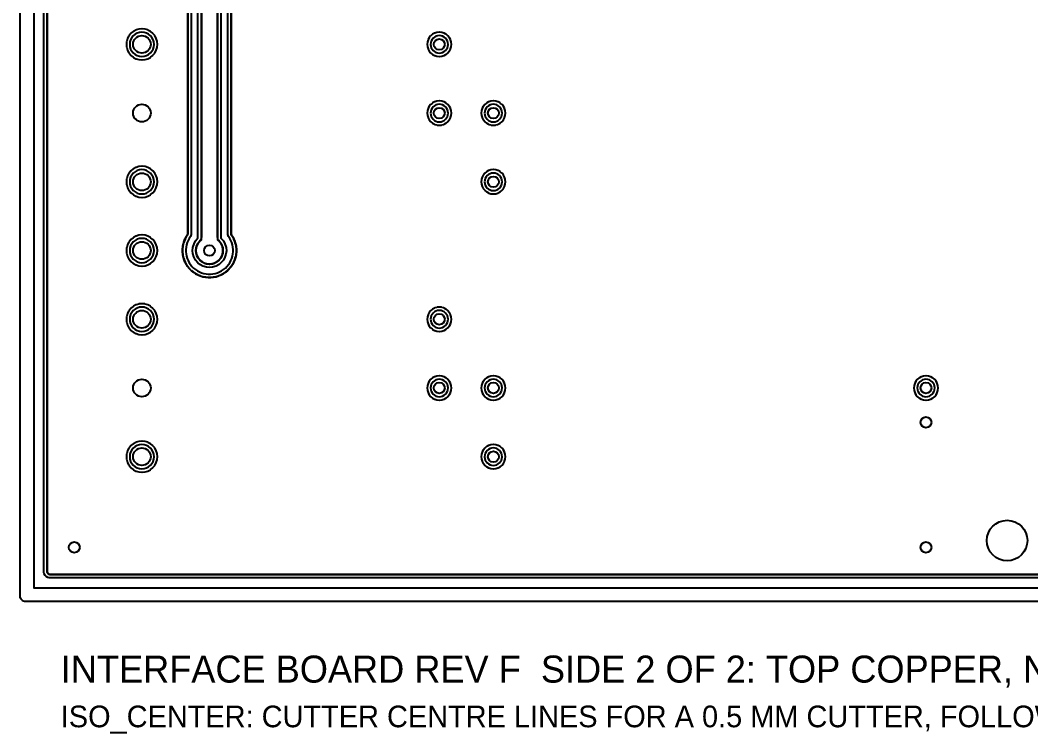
# Model space of a CAD drawing. Header units: millimetres. Extents: x -1 to 352, y -11 to 96.
# Drawn here: x -1 to 73.8, y -10.8 to 42 of the extents above; entities that cross this region are included whole.
import ezdxf
from ezdxf.enums import TextEntityAlignment as Align

# ---------------------------------------------------------------- set-up
doc = ezdxf.new("R2010")
doc.units = ezdxf.units.MM
for name, color, linetype in [('ALIGN_3P0', 6, 'CONTINUOUS'), ('CLEAR_POCKET', 8, 'CONTINUOUS'), ('COPPER_REF', 9, 'CONTINUOUS'), ('DRILL_0P8', 5, 'CONTINUOUS'), ('DRILL_1P3', 5, 'CONTINUOUS'), ('ISO_CENTER', 1, 'CONTINUOUS'), ('NOTES', 2, 'CONTINUOUS'), ('OUTLINE', 7, 'CONTINUOUS')]:
    doc.layers.add(name, color=color, linetype=linetype)

msp = doc.modelspace()

# ---------------------------------------------------------------- linework, layer by layer
at = {"layer": 'ALIGN_3P0'}
msp.add_circle((72, 3.5), 1.5, dxfattribs=at)
at = {"layer": 'CLEAR_POCKET'}
for points in [[(144.6, -1), (-0.6, -1), (-0.678, -0.992), (-0.753, -0.97), (-0.822, -0.933), (-0.883, -0.883), (-0.933, -0.822), (-0.97, -0.753), (-0.992, -0.678), (-1, -0.6), (-1, 94.6), (-0.992, 94.678), (-0.97, 94.753), (-0.933, 94.822), (-0.883, 94.883), (-0.822, 94.933), (-0.753, 94.97), (-0.678, 94.992), (-0.6, 95), (107.41, 95)], [(1, 92.79), (1, 1.21), (1.001, 1.19), (1.002, 1.181), (1.01, 1.142), (1.024, 1.106), (1.046, 1.074), (1.074, 1.046), (1.106, 1.024), (1.142, 1.01), (1.181, 1.002), (1.19, 1.001), (1.21, 1), (142.79, 1)], [(12.4, 44.283), (12.4, 25.917), (12.392, 25.839), (12.37, 25.764), (12.333, 25.695), (12.283, 25.634), (12.28, 25.632), (12.181, 25.511), (12.159, 25.478), (12.085, 25.34), (12.07, 25.304), (12.025, 25.154), (12.017, 25.116), (12.002, 24.96), (12.002, 24.92), (12.017, 24.764), (12.025, 24.726), (12.07, 24.576), (12.085, 24.54), (12.159, 24.402), (12.181, 24.369), (12.28, 24.248), (12.308, 24.22), (12.429, 24.121), (12.462, 24.099), (12.6, 24.025), (12.636, 24.01), (12.786, 23.965), (12.824, 23.957), (12.98, 23.942), (13.02, 23.942), (13.176, 23.957), (13.214, 23.965), (13.364, 24.01), (13.4, 24.025), (13.538, 24.099), (13.571, 24.121), (13.692, 24.22), (13.72, 24.248), (13.819, 24.369), (13.841, 24.402), (13.915, 24.54), (13.93, 24.576), (13.975, 24.726), (13.983, 24.764), (13.998, 24.92), (13.998, 24.96), (13.983, 25.116), (13.975, 25.154), (13.93, 25.304), (13.915, 25.34), (13.841, 25.478), (13.819, 25.511), (13.72, 25.632), (13.717, 25.634), (13.667, 25.695), (13.63, 25.764), (13.608, 25.839), (13.6, 25.917), (13.6, 44.283)], [(14.6, 43.993), (14.6, 26.207), (14.601, 26.188), (14.602, 26.178), (14.61, 26.14), (14.624, 26.103), (14.629, 26.095), (14.639, 26.078), (14.702, 25.983), (14.723, 25.95), (14.797, 25.811), (14.813, 25.776), (14.873, 25.631), (14.887, 25.594), (14.932, 25.444), (14.942, 25.406), (14.972, 25.252), (14.978, 25.214), (14.993, 25.058), (14.995, 25.018), (14.995, 24.862), (14.993, 24.822), (14.978, 24.666), (14.972, 24.628), (14.942, 24.474), (14.932, 24.436), (14.887, 24.286), (14.873, 24.249), (14.813, 24.104), (14.797, 24.069), (14.723, 23.93), (14.702, 23.897), (14.615, 23.766), (14.592, 23.735), (14.493, 23.614), (14.466, 23.585), (14.355, 23.474), (14.326, 23.447), (14.205, 23.348), (14.174, 23.325), (14.043, 23.238), (14.01, 23.217), (13.871, 23.143), (13.836, 23.127), (13.691, 23.067), (13.654, 23.053), (13.504, 23.008), (13.466, 22.998), (13.312, 22.968), (13.274, 22.962), (13.118, 22.947), (13.078, 22.945), (12.922, 22.945), (12.882, 22.947), (12.726, 22.962), (12.688, 22.968), (12.534, 22.998), (12.496, 23.008), (12.346, 23.053), (12.309, 23.067), (12.164, 23.127), (12.129, 23.143), (11.99, 23.217), (11.957, 23.238), (11.826, 23.325), (11.795, 23.348), (11.674, 23.447), (11.645, 23.474), (11.534, 23.585), (11.507, 23.614), (11.408, 23.735), (11.385, 23.766), (11.298, 23.897), (11.277, 23.93), (11.203, 24.069), (11.187, 24.104), (11.127, 24.249), (11.113, 24.286), (11.068, 24.436), (11.058, 24.474), (11.028, 24.628), (11.022, 24.666), (11.007, 24.822), (11.005, 24.862), (11.005, 25.018), (11.007, 25.058), (11.022, 25.214), (11.028, 25.252), (11.058, 25.406), (11.068, 25.444), (11.113, 25.594), (11.127, 25.631), (11.187, 25.776), (11.203, 25.811), (11.277, 25.95), (11.298, 25.983), (11.361, 26.078), (11.371, 26.095), (11.376, 26.103), (11.39, 26.14), (11.398, 26.178), (11.399, 26.188), (11.4, 26.207), (11.4, 43.993)]]:
    msp.add_lwpolyline(points, dxfattribs=at)
at = {"layer": 'COPPER_REF'}
for points in [[(142.8, 1), (1.2, 1), (1.161, 1.004), (1.123, 1.015), (1.089, 1.034), (1.059, 1.059), (1.034, 1.089), (1.015, 1.123), (1.004, 1.161), (1, 1.2), (1, 92.8), (1.004, 92.839), (1.015, 92.877), (1.034, 92.911), (1.059, 92.941), (1.089, 92.966), (1.123, 92.985), (1.161, 92.996), (1.2, 93), (106.61, 93)], [(13.6, 44.465), (13.6, 25.735), (13.707, 25.647), (13.831, 25.496), (13.924, 25.323), (13.981, 25.135), (14, 24.94), (13.981, 24.745), (13.924, 24.557), (13.831, 24.384), (13.707, 24.233), (13.556, 24.109), (13.383, 24.016), (13.195, 23.959), (13, 23.94), (12.805, 23.959), (12.617, 24.016), (12.444, 24.109), (12.293, 24.233), (12.169, 24.384), (12.076, 24.557), (12.019, 24.745), (12, 24.94), (12.019, 25.135), (12.076, 25.323), (12.169, 25.496), (12.293, 25.647), (12.4, 25.735), (12.4, 44.465)], [(11.4, 44.003), (11.4, 26.197), (11.396, 26.158), (11.385, 26.121), (11.366, 26.086), (11.289, 25.971), (11.284, 25.963), (11.197, 25.798), (11.192, 25.79), (11.121, 25.618), (11.118, 25.608), (11.064, 25.43), (11.061, 25.421), (11.025, 25.238), (11.024, 25.228), (11.005, 25.043), (11.005, 25.033), (11.005, 24.847), (11.005, 24.837), (11.024, 24.652), (11.025, 24.642), (11.061, 24.459), (11.064, 24.45), (11.118, 24.272), (11.121, 24.262), (11.192, 24.09), (11.197, 24.082), (11.284, 23.917), (11.289, 23.909), (11.393, 23.754), (11.399, 23.746), (11.517, 23.602), (11.523, 23.595), (11.655, 23.463), (11.662, 23.457), (11.806, 23.339), (11.814, 23.333), (11.969, 23.229), (11.977, 23.224), (12.142, 23.137), (12.15, 23.132), (12.322, 23.061), (12.332, 23.058), (12.51, 23.004), (12.519, 23.001), (12.702, 22.965), (12.712, 22.964), (12.897, 22.945), (12.907, 22.945), (13.093, 22.945), (13.103, 22.945), (13.288, 22.964), (13.298, 22.965), (13.481, 23.001), (13.49, 23.004), (13.668, 23.058), (13.678, 23.061), (13.85, 23.132), (13.858, 23.137), (14.023, 23.224), (14.031, 23.229), (14.186, 23.333), (14.194, 23.339), (14.338, 23.457), (14.345, 23.463), (14.477, 23.595), (14.483, 23.602), (14.601, 23.746), (14.607, 23.754), (14.711, 23.909), (14.716, 23.917), (14.803, 24.082), (14.808, 24.09), (14.879, 24.262), (14.882, 24.272), (14.936, 24.45), (14.939, 24.459), (14.975, 24.642), (14.976, 24.652), (14.995, 24.837), (14.995, 24.847), (14.995, 25.033), (14.995, 25.043), (14.976, 25.228), (14.975, 25.238), (14.939, 25.421), (14.936, 25.43), (14.882, 25.608), (14.879, 25.618), (14.808, 25.79), (14.803, 25.798), (14.716, 25.963), (14.711, 25.971), (14.634, 26.086), (14.615, 26.121), (14.604, 26.158), (14.6, 26.197), (14.6, 44.003)]]:
    msp.add_lwpolyline(points, dxfattribs=at)
for points in [[(7.353, 39.23), (7.37, 39.219), (7.551, 39.122), (7.569, 39.115), (7.766, 39.055), (7.785, 39.051), (7.99, 39.031), (8.01, 39.031), (8.215, 39.051), (8.234, 39.055), (8.431, 39.115), (8.449, 39.122), (8.63, 39.219), (8.647, 39.23), (8.806, 39.361), (8.819, 39.374), (8.95, 39.533), (8.961, 39.55), (9.058, 39.731), (9.065, 39.749), (9.125, 39.946), (9.129, 39.965), (9.149, 40.17), (9.149, 40.19), (9.129, 40.395), (9.125, 40.414), (9.065, 40.611), (9.058, 40.629), (8.961, 40.81), (8.95, 40.827), (8.819, 40.986), (8.806, 40.999), (8.647, 41.13), (8.63, 41.141), (8.449, 41.238), (8.431, 41.245), (8.234, 41.305), (8.215, 41.309), (8.01, 41.329), (7.99, 41.329), (7.785, 41.309), (7.766, 41.305), (7.569, 41.245), (7.551, 41.238), (7.37, 41.141), (7.353, 41.13), (7.194, 40.999), (7.181, 40.986), (7.05, 40.827), (7.039, 40.81), (6.942, 40.629), (6.935, 40.611), (6.875, 40.414), (6.871, 40.395), (6.851, 40.19), (6.851, 40.17), (6.871, 39.965), (6.875, 39.946), (6.935, 39.749), (6.942, 39.731), (7.039, 39.55), (7.05, 39.533), (7.181, 39.374), (7.194, 39.361)], [(29.492, 39.438), (29.509, 39.427), (29.647, 39.353), (29.665, 39.346), (29.815, 39.3), (29.834, 39.296), (29.99, 39.281), (30.01, 39.281), (30.166, 39.296), (30.185, 39.3), (30.335, 39.346), (30.353, 39.353), (30.491, 39.427), (30.508, 39.438), (30.629, 39.537), (30.643, 39.551), (30.742, 39.672), (30.753, 39.689), (30.827, 39.827), (30.834, 39.845), (30.88, 39.995), (30.884, 40.014), (30.899, 40.17), (30.899, 40.19), (30.884, 40.346), (30.88, 40.365), (30.834, 40.515), (30.827, 40.533), (30.753, 40.671), (30.742, 40.688), (30.643, 40.809), (30.629, 40.823), (30.508, 40.922), (30.491, 40.933), (30.353, 41.007), (30.335, 41.014), (30.185, 41.06), (30.166, 41.064), (30.01, 41.079), (29.99, 41.079), (29.834, 41.064), (29.815, 41.06), (29.665, 41.014), (29.647, 41.007), (29.509, 40.933), (29.492, 40.922), (29.371, 40.823), (29.357, 40.809), (29.258, 40.688), (29.247, 40.671), (29.173, 40.533), (29.166, 40.515), (29.12, 40.365), (29.116, 40.346), (29.101, 40.19), (29.101, 40.17), (29.116, 40.014), (29.12, 39.995), (29.166, 39.845), (29.173, 39.827), (29.247, 39.689), (29.258, 39.672), (29.357, 39.551), (29.371, 39.537)], [(29.647, 34.273), (29.665, 34.266), (29.815, 34.22), (29.834, 34.216), (29.99, 34.201), (30.01, 34.201), (30.166, 34.216), (30.185, 34.22), (30.335, 34.266), (30.353, 34.273), (30.491, 34.347), (30.508, 34.358), (30.629, 34.457), (30.643, 34.471), (30.742, 34.592), (30.753, 34.609), (30.827, 34.747), (30.834, 34.765), (30.88, 34.915), (30.884, 34.934), (30.899, 35.09), (30.899, 35.11), (30.884, 35.266), (30.88, 35.285), (30.834, 35.435), (30.827, 35.453), (30.753, 35.591), (30.742, 35.608), (30.643, 35.729), (30.629, 35.743), (30.508, 35.842), (30.491, 35.853), (30.353, 35.927), (30.335, 35.934), (30.185, 35.98), (30.166, 35.984), (30.01, 35.999), (29.99, 35.999), (29.834, 35.984), (29.815, 35.98), (29.665, 35.934), (29.647, 35.927), (29.509, 35.853), (29.492, 35.842), (29.371, 35.743), (29.357, 35.729), (29.258, 35.608), (29.247, 35.591), (29.173, 35.453), (29.166, 35.435), (29.12, 35.285), (29.116, 35.266), (29.101, 35.11), (29.101, 35.09), (29.116, 34.934), (29.12, 34.915), (29.166, 34.765), (29.173, 34.747), (29.247, 34.609), (29.258, 34.592), (29.357, 34.471), (29.371, 34.457), (29.492, 34.358), (29.509, 34.347)], [(33.492, 34.358), (33.509, 34.347), (33.647, 34.273), (33.665, 34.266), (33.815, 34.22), (33.834, 34.216), (33.99, 34.201), (34.01, 34.201), (34.166, 34.216), (34.185, 34.22), (34.335, 34.266), (34.353, 34.273), (34.491, 34.347), (34.508, 34.358), (34.629, 34.457), (34.643, 34.471), (34.742, 34.592), (34.753, 34.609), (34.827, 34.747), (34.834, 34.765), (34.88, 34.915), (34.884, 34.934), (34.899, 35.09), (34.899, 35.11), (34.884, 35.266), (34.88, 35.285), (34.834, 35.435), (34.827, 35.453), (34.753, 35.591), (34.742, 35.608), (34.643, 35.729), (34.629, 35.743), (34.508, 35.842), (34.491, 35.853), (34.353, 35.927), (34.335, 35.934), (34.185, 35.98), (34.166, 35.984), (34.01, 35.999), (33.99, 35.999), (33.834, 35.984), (33.815, 35.98), (33.665, 35.934), (33.647, 35.927), (33.509, 35.853), (33.492, 35.842), (33.371, 35.743), (33.357, 35.729), (33.258, 35.608), (33.247, 35.591), (33.173, 35.453), (33.166, 35.435), (33.12, 35.285), (33.116, 35.266), (33.101, 35.11), (33.101, 35.09), (33.116, 34.934), (33.12, 34.915), (33.166, 34.765), (33.173, 34.747), (33.247, 34.609), (33.258, 34.592), (33.357, 34.471), (33.371, 34.457)], [(7.551, 28.962), (7.569, 28.955), (7.766, 28.895), (7.785, 28.891), (7.99, 28.871), (8.01, 28.871), (8.215, 28.891), (8.234, 28.895), (8.431, 28.955), (8.449, 28.962), (8.63, 29.059), (8.647, 29.07), (8.806, 29.201), (8.819, 29.214), (8.95, 29.373), (8.961, 29.39), (9.058, 29.571), (9.065, 29.589), (9.125, 29.786), (9.129, 29.805), (9.149, 30.01), (9.149, 30.03), (9.129, 30.235), (9.125, 30.254), (9.065, 30.451), (9.058, 30.469), (8.961, 30.65), (8.95, 30.667), (8.819, 30.826), (8.806, 30.839), (8.647, 30.97), (8.63, 30.981), (8.449, 31.078), (8.431, 31.085), (8.234, 31.145), (8.215, 31.149), (8.01, 31.169), (7.99, 31.169), (7.785, 31.149), (7.766, 31.145), (7.569, 31.085), (7.551, 31.078), (7.37, 30.981), (7.353, 30.97), (7.194, 30.839), (7.181, 30.826), (7.05, 30.667), (7.039, 30.65), (6.942, 30.469), (6.935, 30.451), (6.875, 30.254), (6.871, 30.235), (6.851, 30.03), (6.851, 30.01), (6.871, 29.805), (6.875, 29.786), (6.935, 29.589), (6.942, 29.571), (7.039, 29.39), (7.05, 29.373), (7.181, 29.214), (7.194, 29.201), (7.353, 29.07), (7.37, 29.059)], [(33.492, 29.278), (33.509, 29.267), (33.647, 29.193), (33.665, 29.186), (33.815, 29.14), (33.834, 29.136), (33.99, 29.121), (34.01, 29.121), (34.166, 29.136), (34.185, 29.14), (34.335, 29.186), (34.353, 29.193), (34.491, 29.267), (34.508, 29.278), (34.629, 29.377), (34.643, 29.391), (34.742, 29.512), (34.753, 29.529), (34.827, 29.667), (34.834, 29.685), (34.88, 29.835), (34.884, 29.854), (34.899, 30.01), (34.899, 30.03), (34.884, 30.186), (34.88, 30.205), (34.834, 30.355), (34.827, 30.373), (34.753, 30.511), (34.742, 30.528), (34.643, 30.649), (34.629, 30.663), (34.508, 30.762), (34.491, 30.773), (34.353, 30.847), (34.335, 30.854), (34.185, 30.9), (34.166, 30.904), (34.01, 30.919), (33.99, 30.919), (33.834, 30.904), (33.815, 30.9), (33.665, 30.854), (33.647, 30.847), (33.509, 30.773), (33.492, 30.762), (33.371, 30.663), (33.357, 30.649), (33.258, 30.528), (33.247, 30.511), (33.173, 30.373), (33.166, 30.355), (33.12, 30.205), (33.116, 30.186), (33.101, 30.03), (33.101, 30.01), (33.116, 29.854), (33.12, 29.835), (33.166, 29.685), (33.173, 29.667), (33.247, 29.529), (33.258, 29.512), (33.357, 29.391), (33.371, 29.377)], [(7.551, 23.882), (7.569, 23.875), (7.766, 23.815), (7.785, 23.811), (7.99, 23.791), (8.01, 23.791), (8.215, 23.811), (8.234, 23.815), (8.431, 23.875), (8.449, 23.882), (8.63, 23.979), (8.647, 23.99), (8.806, 24.121), (8.819, 24.134), (8.95, 24.293), (8.961, 24.31), (9.058, 24.491), (9.065, 24.509), (9.125, 24.706), (9.129, 24.725), (9.149, 24.93), (9.149, 24.95), (9.129, 25.155), (9.125, 25.174), (9.065, 25.371), (9.058, 25.389), (8.961, 25.57), (8.95, 25.587), (8.819, 25.746), (8.806, 25.759), (8.647, 25.89), (8.63, 25.901), (8.449, 25.998), (8.431, 26.005), (8.234, 26.065), (8.215, 26.069), (8.01, 26.089), (7.99, 26.089), (7.785, 26.069), (7.766, 26.065), (7.569, 26.005), (7.551, 25.998), (7.37, 25.901), (7.353, 25.89), (7.194, 25.759), (7.181, 25.746), (7.05, 25.587), (7.039, 25.57), (6.942, 25.389), (6.935, 25.371), (6.875, 25.174), (6.871, 25.155), (6.851, 24.95), (6.851, 24.93), (6.871, 24.725), (6.875, 24.706), (6.935, 24.509), (6.942, 24.491), (7.039, 24.31), (7.05, 24.293), (7.181, 24.134), (7.194, 24.121), (7.353, 23.99), (7.37, 23.979)], [(7.551, 18.802), (7.569, 18.795), (7.766, 18.735), (7.785, 18.731), (7.99, 18.711), (8.01, 18.711), (8.215, 18.731), (8.234, 18.735), (8.431, 18.795), (8.449, 18.802), (8.63, 18.899), (8.647, 18.91), (8.806, 19.041), (8.819, 19.054), (8.95, 19.213), (8.961, 19.23), (9.058, 19.411), (9.065, 19.429), (9.125, 19.626), (9.129, 19.645), (9.149, 19.85), (9.149, 19.87), (9.129, 20.075), (9.125, 20.094), (9.065, 20.291), (9.058, 20.309), (8.961, 20.49), (8.95, 20.507), (8.819, 20.666), (8.806, 20.679), (8.647, 20.81), (8.63, 20.821), (8.449, 20.918), (8.431, 20.925), (8.234, 20.985), (8.215, 20.989), (8.01, 21.009), (7.99, 21.009), (7.785, 20.989), (7.766, 20.985), (7.569, 20.925), (7.551, 20.918), (7.37, 20.821), (7.353, 20.81), (7.194, 20.679), (7.181, 20.666), (7.05, 20.507), (7.039, 20.49), (6.942, 20.309), (6.935, 20.291), (6.875, 20.094), (6.871, 20.075), (6.851, 19.87), (6.851, 19.85), (6.871, 19.645), (6.875, 19.626), (6.935, 19.429), (6.942, 19.411), (7.039, 19.23), (7.05, 19.213), (7.181, 19.054), (7.194, 19.041), (7.353, 18.91), (7.37, 18.899)], [(29.647, 19.033), (29.665, 19.026), (29.815, 18.98), (29.834, 18.976), (29.99, 18.961), (30.01, 18.961), (30.166, 18.976), (30.185, 18.98), (30.335, 19.026), (30.353, 19.033), (30.491, 19.107), (30.508, 19.118), (30.629, 19.217), (30.643, 19.231), (30.742, 19.352), (30.753, 19.369), (30.827, 19.507), (30.834, 19.525), (30.88, 19.675), (30.884, 19.694), (30.899, 19.85), (30.899, 19.87), (30.884, 20.026), (30.88, 20.045), (30.834, 20.195), (30.827, 20.213), (30.753, 20.351), (30.742, 20.368), (30.643, 20.489), (30.629, 20.503), (30.508, 20.602), (30.491, 20.613), (30.353, 20.687), (30.335, 20.694), (30.185, 20.74), (30.166, 20.744), (30.01, 20.759), (29.99, 20.759), (29.834, 20.744), (29.815, 20.74), (29.665, 20.694), (29.647, 20.687), (29.509, 20.613), (29.492, 20.602), (29.371, 20.503), (29.357, 20.489), (29.258, 20.368), (29.247, 20.351), (29.173, 20.213), (29.166, 20.195), (29.12, 20.045), (29.116, 20.026), (29.101, 19.87), (29.101, 19.85), (29.116, 19.694), (29.12, 19.675), (29.166, 19.525), (29.173, 19.507), (29.247, 19.369), (29.258, 19.352), (29.357, 19.231), (29.371, 19.217), (29.492, 19.118), (29.509, 19.107)], [(29.647, 13.953), (29.665, 13.946), (29.815, 13.9), (29.834, 13.896), (29.99, 13.881), (30.01, 13.881), (30.166, 13.896), (30.185, 13.9), (30.335, 13.946), (30.353, 13.953), (30.491, 14.027), (30.508, 14.038), (30.629, 14.137), (30.643, 14.151), (30.742, 14.272), (30.753, 14.289), (30.827, 14.427), (30.834, 14.445), (30.88, 14.595), (30.884, 14.614), (30.899, 14.77), (30.899, 14.79), (30.884, 14.946), (30.88, 14.965), (30.834, 15.115), (30.827, 15.133), (30.753, 15.271), (30.742, 15.288), (30.643, 15.409), (30.629, 15.423), (30.508, 15.522), (30.491, 15.533), (30.353, 15.607), (30.335, 15.614), (30.185, 15.66), (30.166, 15.664), (30.01, 15.679), (29.99, 15.679), (29.834, 15.664), (29.815, 15.66), (29.665, 15.614), (29.647, 15.607), (29.509, 15.533), (29.492, 15.522), (29.371, 15.423), (29.357, 15.409), (29.258, 15.288), (29.247, 15.271), (29.173, 15.133), (29.166, 15.115), (29.12, 14.965), (29.116, 14.946), (29.101, 14.79), (29.101, 14.77), (29.116, 14.614), (29.12, 14.595), (29.166, 14.445), (29.173, 14.427), (29.247, 14.289), (29.258, 14.272), (29.357, 14.151), (29.371, 14.137), (29.492, 14.038), (29.509, 14.027)], [(33.492, 14.038), (33.509, 14.027), (33.647, 13.953), (33.665, 13.946), (33.815, 13.9), (33.834, 13.896), (33.99, 13.881), (34.01, 13.881), (34.166, 13.896), (34.185, 13.9), (34.335, 13.946), (34.353, 13.953), (34.491, 14.027), (34.508, 14.038), (34.629, 14.137), (34.643, 14.151), (34.742, 14.272), (34.753, 14.289), (34.827, 14.427), (34.834, 14.445), (34.88, 14.595), (34.884, 14.614), (34.899, 14.77), (34.899, 14.79), (34.884, 14.946), (34.88, 14.965), (34.834, 15.115), (34.827, 15.133), (34.753, 15.271), (34.742, 15.288), (34.643, 15.409), (34.629, 15.423), (34.508, 15.522), (34.491, 15.533), (34.353, 15.607), (34.335, 15.614), (34.185, 15.66), (34.166, 15.664), (34.01, 15.679), (33.99, 15.679), (33.834, 15.664), (33.815, 15.66), (33.665, 15.614), (33.647, 15.607), (33.509, 15.533), (33.492, 15.522), (33.371, 15.423), (33.357, 15.409), (33.258, 15.288), (33.247, 15.271), (33.173, 15.133), (33.166, 15.115), (33.12, 14.965), (33.116, 14.946), (33.101, 14.79), (33.101, 14.77), (33.116, 14.614), (33.12, 14.595), (33.166, 14.445), (33.173, 14.427), (33.247, 14.289), (33.258, 14.272), (33.357, 14.151), (33.371, 14.137)], [(65.647, 13.953), (65.665, 13.946), (65.815, 13.9), (65.834, 13.896), (65.99, 13.881), (66.01, 13.881), (66.166, 13.896), (66.185, 13.9), (66.335, 13.946), (66.353, 13.953), (66.491, 14.027), (66.508, 14.038), (66.629, 14.137), (66.643, 14.151), (66.742, 14.272), (66.753, 14.289), (66.827, 14.427), (66.834, 14.445), (66.88, 14.595), (66.884, 14.614), (66.899, 14.77), (66.899, 14.79), (66.884, 14.946), (66.88, 14.965), (66.834, 15.115), (66.827, 15.133), (66.753, 15.271), (66.742, 15.288), (66.643, 15.409), (66.629, 15.423), (66.508, 15.522), (66.491, 15.533), (66.353, 15.607), (66.335, 15.614), (66.185, 15.66), (66.166, 15.664), (66.01, 15.679), (65.99, 15.679), (65.834, 15.664), (65.815, 15.66), (65.665, 15.614), (65.647, 15.607), (65.509, 15.533), (65.492, 15.522), (65.371, 15.423), (65.357, 15.409), (65.258, 15.288), (65.247, 15.271), (65.173, 15.133), (65.166, 15.115), (65.12, 14.965), (65.116, 14.946), (65.101, 14.79), (65.101, 14.77), (65.116, 14.614), (65.12, 14.595), (65.166, 14.445), (65.173, 14.427), (65.247, 14.289), (65.258, 14.272), (65.357, 14.151), (65.371, 14.137), (65.492, 14.038), (65.509, 14.027)], [(7.551, 8.642), (7.569, 8.635), (7.766, 8.575), (7.785, 8.571), (7.99, 8.551), (8.01, 8.551), (8.215, 8.571), (8.234, 8.575), (8.431, 8.635), (8.449, 8.642), (8.63, 8.739), (8.647, 8.75), (8.806, 8.881), (8.819, 8.894), (8.95, 9.053), (8.961, 9.07), (9.058, 9.251), (9.065, 9.269), (9.125, 9.466), (9.129, 9.485), (9.149, 9.69), (9.149, 9.71), (9.129, 9.915), (9.125, 9.934), (9.065, 10.131), (9.058, 10.149), (8.961, 10.33), (8.95, 10.347), (8.819, 10.506), (8.806, 10.519), (8.647, 10.65), (8.63, 10.661), (8.449, 10.758), (8.431, 10.765), (8.234, 10.825), (8.215, 10.829), (8.01, 10.849), (7.99, 10.849), (7.785, 10.829), (7.766, 10.825), (7.569, 10.765), (7.551, 10.758), (7.37, 10.661), (7.353, 10.65), (7.194, 10.519), (7.181, 10.506), (7.05, 10.347), (7.039, 10.33), (6.942, 10.149), (6.935, 10.131), (6.875, 9.934), (6.871, 9.915), (6.851, 9.71), (6.851, 9.69), (6.871, 9.485), (6.875, 9.466), (6.935, 9.269), (6.942, 9.251), (7.039, 9.07), (7.05, 9.053), (7.181, 8.894), (7.194, 8.881), (7.353, 8.75), (7.37, 8.739)], [(33.357, 9.071), (33.371, 9.057), (33.492, 8.958), (33.509, 8.947), (33.647, 8.873), (33.665, 8.866), (33.815, 8.82), (33.834, 8.816), (33.99, 8.801), (34.01, 8.801), (34.166, 8.816), (34.185, 8.82), (34.335, 8.866), (34.353, 8.873), (34.491, 8.947), (34.508, 8.958), (34.629, 9.057), (34.643, 9.071), (34.742, 9.192), (34.753, 9.209), (34.827, 9.347), (34.834, 9.365), (34.88, 9.515), (34.884, 9.534), (34.899, 9.69), (34.899, 9.71), (34.884, 9.866), (34.88, 9.885), (34.834, 10.035), (34.827, 10.053), (34.753, 10.191), (34.742, 10.208), (34.643, 10.329), (34.629, 10.343), (34.508, 10.442), (34.491, 10.453), (34.353, 10.527), (34.335, 10.534), (34.185, 10.58), (34.166, 10.584), (34.01, 10.599), (33.99, 10.599), (33.834, 10.584), (33.815, 10.58), (33.665, 10.534), (33.647, 10.527), (33.509, 10.453), (33.492, 10.442), (33.371, 10.343), (33.357, 10.329), (33.258, 10.208), (33.247, 10.191), (33.173, 10.053), (33.166, 10.035), (33.12, 9.885), (33.116, 9.866), (33.101, 9.71), (33.101, 9.69), (33.116, 9.534), (33.12, 9.515), (33.166, 9.365), (33.173, 9.347), (33.247, 9.209), (33.258, 9.192)]]:
    msp.add_lwpolyline(points, close=True, dxfattribs=at)
at = {"layer": 'DRILL_0P8'}
for centre in [(30, 40.18), (30, 35.1), (34, 35.1), (34, 30.02), (13, 24.94), (30, 19.86), (30, 14.78), (34, 14.78), (66, 14.78), (66, 12.24), (34, 9.7), (3, 3), (66, 3)]:
    msp.add_circle(centre, 0.4, dxfattribs=at)
at = {"layer": 'DRILL_1P3'}
for centre in [(8, 40.18), (8, 35.1), (8, 30.02), (8, 24.94), (8, 19.86), (8, 14.78), (8, 9.7)]:
    msp.add_circle(centre, 0.65, dxfattribs=at)
at = {"layer": 'ISO_CENTER'}
for points in [[(142.8, 0.75), (1.2, 0.75), (1.136, 0.755), (1.051, 0.776), (0.93, 0.84), (0.84, 0.93), (0.776, 1.051), (0.755, 1.136), (0.75, 1.2), (0.75, 92.8), (0.765, 92.912), (0.813, 93.029), (0.9, 93.135), (1.006, 93.205), (1.088, 93.235), (1.2, 93.25), (106.61, 93.25)], [(13.85, 44.347), (13.85, 25.853), (13.9, 25.806), (14.025, 25.654), (14.144, 25.441), (14.23, 25.16), (14.249, 24.915), (14.22, 24.672), (14.144, 24.439), (14.025, 24.226), (13.9, 24.074), (13.714, 23.915), (13.501, 23.796), (13.22, 23.71), (13.025, 23.691), (12.78, 23.71), (12.499, 23.796), (12.286, 23.915), (12.134, 24.04), (11.975, 24.226), (11.837, 24.485), (11.77, 24.72), (11.751, 24.915), (11.77, 25.16), (11.856, 25.441), (11.975, 25.654), (12.1, 25.806), (12.15, 25.853), (12.15, 44.347)], [(11.65, 44.003), (11.65, 26.197), (11.645, 26.134), (11.624, 26.048), (11.587, 25.968), (11.501, 25.838), (11.42, 25.687), (11.355, 25.529), (11.305, 25.365), (11.272, 25.196), (11.255, 25.026), (11.255, 24.854), (11.272, 24.684), (11.305, 24.515), (11.355, 24.351), (11.42, 24.193), (11.501, 24.042), (11.597, 23.899), (11.705, 23.767), (11.827, 23.645), (11.959, 23.537), (12.102, 23.441), (12.253, 23.36), (12.411, 23.295), (12.575, 23.245), (12.744, 23.212), (12.914, 23.195), (13.086, 23.195), (13.256, 23.212), (13.425, 23.245), (13.589, 23.295), (13.747, 23.36), (13.898, 23.441), (14.041, 23.537), (14.173, 23.645), (14.295, 23.767), (14.403, 23.899), (14.499, 24.042), (14.58, 24.193), (14.645, 24.351), (14.695, 24.515), (14.728, 24.684), (14.745, 24.854), (14.745, 25.026), (14.728, 25.196), (14.695, 25.365), (14.645, 25.529), (14.58, 25.687), (14.499, 25.838), (14.413, 25.968), (14.376, 26.048), (14.355, 26.134), (14.35, 26.197), (14.35, 44.003)]]:
    msp.add_lwpolyline(points, dxfattribs=at)
for points in [[(7.101, 40.18), (7.118, 40.005), (7.17, 39.836), (7.253, 39.681), (7.364, 39.544), (7.501, 39.433), (7.656, 39.35), (7.825, 39.298), (8, 39.281), (8.175, 39.298), (8.344, 39.35), (8.499, 39.433), (8.636, 39.544), (8.747, 39.681), (8.83, 39.836), (8.882, 40.005), (8.899, 40.18), (8.882, 40.355), (8.83, 40.524), (8.747, 40.679), (8.636, 40.816), (8.499, 40.927), (8.344, 41.01), (8.175, 41.062), (8, 41.079), (7.825, 41.062), (7.656, 41.01), (7.501, 40.927), (7.364, 40.816), (7.253, 40.679), (7.17, 40.524), (7.118, 40.355)], [(29.351, 40.18), (29.364, 40.053), (29.401, 39.932), (29.461, 39.82), (29.541, 39.721), (29.64, 39.641), (29.752, 39.581), (29.873, 39.544), (30, 39.531), (30.127, 39.544), (30.248, 39.581), (30.36, 39.641), (30.459, 39.721), (30.539, 39.82), (30.599, 39.932), (30.636, 40.053), (30.649, 40.18), (30.636, 40.307), (30.599, 40.428), (30.539, 40.54), (30.459, 40.639), (30.36, 40.719), (30.248, 40.779), (30.127, 40.816), (30, 40.829), (29.873, 40.816), (29.752, 40.779), (29.64, 40.719), (29.541, 40.639), (29.461, 40.54), (29.401, 40.428), (29.364, 40.307)], [(29.351, 35.1), (29.364, 34.973), (29.401, 34.852), (29.461, 34.74), (29.541, 34.641), (29.64, 34.561), (29.752, 34.501), (29.873, 34.464), (30, 34.451), (30.127, 34.464), (30.248, 34.501), (30.36, 34.561), (30.459, 34.641), (30.539, 34.74), (30.599, 34.852), (30.636, 34.973), (30.649, 35.1), (30.636, 35.227), (30.599, 35.348), (30.539, 35.46), (30.459, 35.559), (30.36, 35.639), (30.248, 35.699), (30.127, 35.736), (30, 35.749), (29.873, 35.736), (29.752, 35.699), (29.64, 35.639), (29.541, 35.559), (29.461, 35.46), (29.401, 35.348), (29.364, 35.227)], [(33.351, 35.1), (33.364, 34.973), (33.401, 34.852), (33.461, 34.74), (33.541, 34.641), (33.64, 34.561), (33.752, 34.501), (33.873, 34.464), (34, 34.451), (34.127, 34.464), (34.248, 34.501), (34.36, 34.561), (34.459, 34.641), (34.539, 34.74), (34.599, 34.852), (34.636, 34.973), (34.649, 35.1), (34.636, 35.227), (34.599, 35.348), (34.539, 35.46), (34.459, 35.559), (34.36, 35.639), (34.248, 35.699), (34.127, 35.736), (34, 35.749), (33.873, 35.736), (33.752, 35.699), (33.64, 35.639), (33.541, 35.559), (33.461, 35.46), (33.401, 35.348), (33.364, 35.227)], [(7.101, 30.02), (7.118, 29.845), (7.17, 29.676), (7.253, 29.521), (7.364, 29.384), (7.501, 29.273), (7.656, 29.19), (7.825, 29.138), (8, 29.121), (8.175, 29.138), (8.344, 29.19), (8.499, 29.273), (8.636, 29.384), (8.747, 29.521), (8.83, 29.676), (8.882, 29.845), (8.899, 30.02), (8.882, 30.195), (8.83, 30.364), (8.747, 30.519), (8.636, 30.656), (8.499, 30.767), (8.344, 30.85), (8.175, 30.902), (8, 30.919), (7.825, 30.902), (7.656, 30.85), (7.501, 30.767), (7.364, 30.656), (7.253, 30.519), (7.17, 30.364), (7.118, 30.195)], [(33.351, 30.02), (33.364, 29.893), (33.401, 29.772), (33.461, 29.66), (33.541, 29.561), (33.64, 29.481), (33.752, 29.421), (33.873, 29.384), (34, 29.371), (34.127, 29.384), (34.248, 29.421), (34.36, 29.481), (34.459, 29.561), (34.539, 29.66), (34.599, 29.772), (34.636, 29.893), (34.649, 30.02), (34.636, 30.147), (34.599, 30.268), (34.539, 30.38), (34.459, 30.479), (34.36, 30.559), (34.248, 30.619), (34.127, 30.656), (34, 30.669), (33.873, 30.656), (33.752, 30.619), (33.64, 30.559), (33.541, 30.479), (33.461, 30.38), (33.401, 30.268), (33.364, 30.147)], [(7.101, 24.94), (7.118, 24.765), (7.17, 24.596), (7.253, 24.441), (7.364, 24.304), (7.501, 24.193), (7.656, 24.11), (7.825, 24.058), (8, 24.041), (8.175, 24.058), (8.344, 24.11), (8.499, 24.193), (8.636, 24.304), (8.747, 24.441), (8.83, 24.596), (8.882, 24.765), (8.899, 24.94), (8.882, 25.115), (8.83, 25.284), (8.747, 25.439), (8.636, 25.576), (8.499, 25.687), (8.344, 25.77), (8.175, 25.822), (8, 25.839), (7.825, 25.822), (7.656, 25.77), (7.501, 25.687), (7.364, 25.576), (7.253, 25.439), (7.17, 25.284), (7.118, 25.115)], [(7.101, 19.86), (7.118, 19.685), (7.17, 19.516), (7.253, 19.361), (7.364, 19.224), (7.501, 19.113), (7.656, 19.03), (7.825, 18.978), (8, 18.961), (8.175, 18.978), (8.344, 19.03), (8.499, 19.113), (8.636, 19.224), (8.747, 19.361), (8.83, 19.516), (8.882, 19.685), (8.899, 19.86), (8.882, 20.035), (8.83, 20.204), (8.747, 20.359), (8.636, 20.496), (8.499, 20.607), (8.344, 20.69), (8.175, 20.742), (8, 20.759), (7.825, 20.742), (7.656, 20.69), (7.501, 20.607), (7.364, 20.496), (7.253, 20.359), (7.17, 20.204), (7.118, 20.035)], [(29.351, 19.86), (29.364, 19.733), (29.401, 19.612), (29.461, 19.5), (29.541, 19.401), (29.64, 19.321), (29.752, 19.261), (29.873, 19.224), (30, 19.211), (30.127, 19.224), (30.248, 19.261), (30.36, 19.321), (30.459, 19.401), (30.539, 19.5), (30.599, 19.612), (30.636, 19.733), (30.649, 19.86), (30.636, 19.987), (30.599, 20.108), (30.539, 20.22), (30.459, 20.319), (30.36, 20.399), (30.248, 20.459), (30.127, 20.496), (30, 20.509), (29.873, 20.496), (29.752, 20.459), (29.64, 20.399), (29.541, 20.319), (29.461, 20.22), (29.401, 20.108), (29.364, 19.987)], [(29.351, 14.78), (29.364, 14.653), (29.401, 14.532), (29.461, 14.42), (29.541, 14.321), (29.64, 14.241), (29.752, 14.181), (29.873, 14.144), (30, 14.131), (30.127, 14.144), (30.248, 14.181), (30.36, 14.241), (30.459, 14.321), (30.539, 14.42), (30.599, 14.532), (30.636, 14.653), (30.649, 14.78), (30.636, 14.907), (30.599, 15.028), (30.539, 15.14), (30.459, 15.239), (30.36, 15.319), (30.248, 15.379), (30.127, 15.416), (30, 15.429), (29.873, 15.416), (29.752, 15.379), (29.64, 15.319), (29.541, 15.239), (29.461, 15.14), (29.401, 15.028), (29.364, 14.907)], [(33.351, 14.78), (33.364, 14.653), (33.401, 14.532), (33.461, 14.42), (33.541, 14.321), (33.64, 14.241), (33.752, 14.181), (33.873, 14.144), (34, 14.131), (34.127, 14.144), (34.248, 14.181), (34.36, 14.241), (34.459, 14.321), (34.539, 14.42), (34.599, 14.532), (34.636, 14.653), (34.649, 14.78), (34.636, 14.907), (34.599, 15.028), (34.539, 15.14), (34.459, 15.239), (34.36, 15.319), (34.248, 15.379), (34.127, 15.416), (34, 15.429), (33.873, 15.416), (33.752, 15.379), (33.64, 15.319), (33.541, 15.239), (33.461, 15.14), (33.401, 15.028), (33.364, 14.907)], [(65.351, 14.78), (65.364, 14.653), (65.401, 14.532), (65.461, 14.42), (65.541, 14.321), (65.64, 14.241), (65.752, 14.181), (65.873, 14.144), (66, 14.131), (66.127, 14.144), (66.248, 14.181), (66.36, 14.241), (66.459, 14.321), (66.539, 14.42), (66.599, 14.532), (66.636, 14.653), (66.649, 14.78), (66.636, 14.907), (66.599, 15.028), (66.539, 15.14), (66.459, 15.239), (66.36, 15.319), (66.248, 15.379), (66.127, 15.416), (66, 15.429), (65.873, 15.416), (65.752, 15.379), (65.64, 15.319), (65.541, 15.239), (65.461, 15.14), (65.401, 15.028), (65.364, 14.907)], [(7.101, 9.7), (7.118, 9.525), (7.17, 9.356), (7.253, 9.201), (7.364, 9.064), (7.501, 8.953), (7.656, 8.87), (7.825, 8.818), (8, 8.801), (8.175, 8.818), (8.344, 8.87), (8.499, 8.953), (8.636, 9.064), (8.747, 9.201), (8.83, 9.356), (8.882, 9.525), (8.899, 9.7), (8.882, 9.875), (8.83, 10.044), (8.747, 10.199), (8.636, 10.336), (8.499, 10.447), (8.344, 10.53), (8.175, 10.582), (8, 10.599), (7.825, 10.582), (7.656, 10.53), (7.501, 10.447), (7.364, 10.336), (7.253, 10.199), (7.17, 10.044), (7.118, 9.875)], [(33.351, 9.7), (33.364, 9.573), (33.401, 9.452), (33.461, 9.34), (33.541, 9.241), (33.64, 9.161), (33.752, 9.101), (33.873, 9.064), (34, 9.051), (34.127, 9.064), (34.248, 9.101), (34.36, 9.161), (34.459, 9.241), (34.539, 9.34), (34.599, 9.452), (34.636, 9.573), (34.649, 9.7), (34.636, 9.827), (34.599, 9.948), (34.539, 10.06), (34.459, 10.159), (34.36, 10.239), (34.248, 10.299), (34.127, 10.336), (34, 10.349), (33.873, 10.336), (33.752, 10.299), (33.64, 10.239), (33.541, 10.159), (33.461, 10.06), (33.401, 9.948), (33.364, 9.827)]]:
    msp.add_lwpolyline(points, close=True, dxfattribs=at)
at = {"layer": 'OUTLINE'}
msp.add_lwpolyline([(144, 0), (144, 94), (0, 94), (0, 0)], close=True, dxfattribs=at)

# ---------------------------------------------------------------- texts
at = {"layer": 'NOTES'}
for s, height, p in [('INTERFACE BOARD REV F  SIDE 2 OF 2: TOP COPPER, NOT MIRRORED (COMPONENT SIDE UP). POCKET THE SLOT, THEN CUT THE OUTLINE LAST  UNITS MM  BOARD 144x94', 2, (2, -6)), ('ISO_CENTER: CUTTER CENTRE LINES FOR A 0.5 MM CUTTER, FOLLOW WITH NO OFFSET.  CLEAR_POCKET: POCKET OUT (RUNS 1 MM PAST THE EDGE).  COPPER_REF: REFERENCE ONLY, DO NOT CUT.  DRILL_xPx: HOLES BY SIZE.  ALIGN_3P0: ALIGNMENT PINS.  SLOT: POCKET WITH AN END MILL 1.5 MM OR LESS.  OUTLINE: CUT LAST', 1.6, (2, -9.5))]:
    msp.add_text(s, height=height, dxfattribs=at).set_placement(p, align=Align.MIDDLE_LEFT)

doc.saveas('drawing.dxf')
